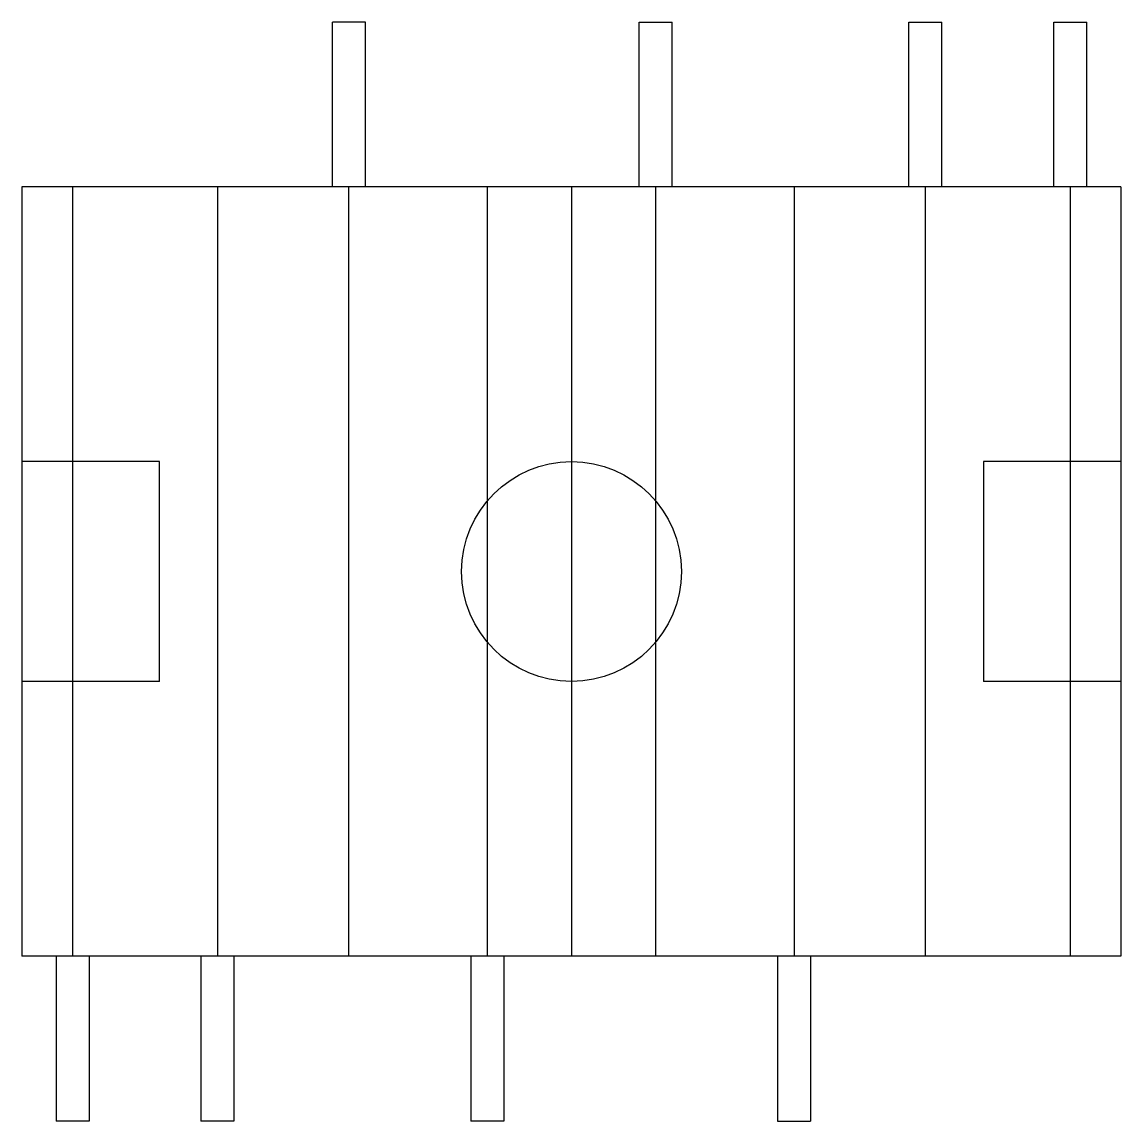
# Model space of a CAD drawing. Header units: millimetres. Extents: x 1442.93 to 1443.93, y 1337.32 to 1338.32.
import ezdxf

# ---------------------------------------------------------------- set-up
doc = ezdxf.new("R2010")
doc.units = ezdxf.units.MM
doc.header["$LTSCALE"] = 10
doc.layers.add('Mesas_de_Jogos', color=2, linetype='Continuous')

msp = doc.modelspace()

# ---------------------------------------------------------------- linework, layer by layer
at = {"layer": 'Mesas_de_Jogos'}
for p, q in [((1443.2095, 1338.1682), (1443.2095, 1338.3182)), ((1443.2395, 1338.3182), (1443.2095, 1338.3182)), ((1443.2395, 1338.1682), (1443.2395, 1338.3182)), ((1443.4887, 1338.1682), (1443.4887, 1338.3182)), ((1443.4887, 1338.3182), (1443.5187, 1338.3182)), ((1443.5187, 1338.1682), (1443.5187, 1338.3182)), ((1443.7341, 1338.1682), (1443.7341, 1338.3182)), ((1443.7341, 1338.3182), (1443.7641, 1338.3182)), ((1443.7641, 1338.1682), (1443.7641, 1338.3182)), ((1443.866, 1338.1682), (1443.866, 1338.3182)), ((1443.866, 1338.3182), (1443.896, 1338.3182)), ((1443.896, 1338.1682), (1443.896, 1338.3182)), ((1443.927, 1338.1682), (1442.927, 1338.1682)), ((1442.927, 1338.1682), (1442.927, 1337.4682)), ((1442.973, 1338.1682), (1442.973, 1337.4682)), ((1443.1049, 1338.1682), (1443.1049, 1337.4682)), ((1443.2245, 1337.4682), (1443.2245, 1338.1682)), ((1443.3503, 1338.1682), (1443.3503, 1337.4682)), ((1443.427, 1338.1682), (1443.427, 1337.4682)), ((1443.5037, 1337.4682), (1443.5037, 1338.1682)), ((1443.6295, 1338.1682), (1443.6295, 1337.4682)), ((1443.7491, 1337.4682), (1443.7491, 1338.1682)), ((1443.881, 1337.4682), (1443.881, 1338.1682)), ((1443.927, 1338.1682), (1443.927, 1337.4682)), ((1443.052, 1337.9182), (1442.927, 1337.9182)), ((1443.052, 1337.7182), (1443.052, 1337.9182)), ((1443.802, 1337.9182), (1443.802, 1337.7182)), ((1443.927, 1337.9182), (1443.802, 1337.9182)), ((1443.052, 1337.7182), (1442.927, 1337.7182)), ((1443.927, 1337.7182), (1443.802, 1337.7182)), ((1443.927, 1337.4682), (1442.927, 1337.4682)), ((1442.958, 1337.4682), (1442.958, 1337.3182)), ((1442.988, 1337.4682), (1442.988, 1337.3182)), ((1443.0899, 1337.4682), (1443.0899, 1337.3182)), ((1443.1199, 1337.4682), (1443.1199, 1337.3182)), ((1443.3353, 1337.4682), (1443.3353, 1337.3182)), ((1443.3653, 1337.4682), (1443.3653, 1337.3182)), ((1443.6145, 1337.4682), (1443.6145, 1337.3182)), ((1443.6445, 1337.4682), (1443.6445, 1337.3182)), ((1442.988, 1337.3182), (1442.958, 1337.3182)), ((1443.1199, 1337.3182), (1443.0899, 1337.3182)), ((1443.3653, 1337.3182), (1443.3353, 1337.3182)), ((1443.6145, 1337.3182), (1443.6445, 1337.3182))]:
    msp.add_line(p, q, dxfattribs=at)
msp.add_circle((1443.427, 1337.8182), 0.1, dxfattribs=at)

doc.saveas('drawing.dxf')
